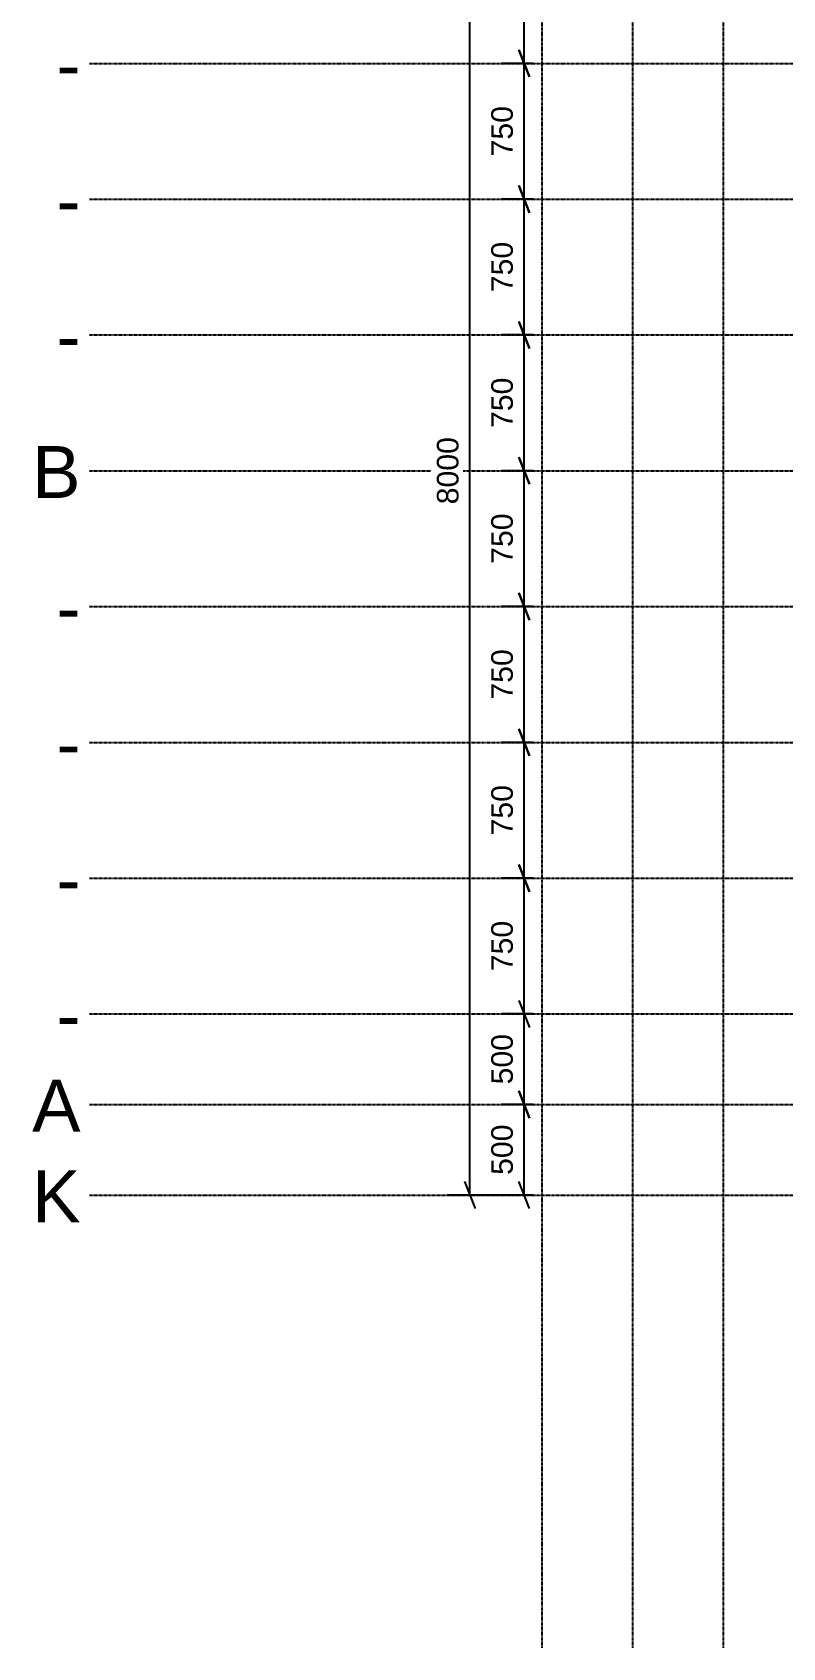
# Model space of a CAD drawing. Header units: millimetres. Extents: x -57554 to 16546, y 2142 to 98430.
# Drawn here: x -7251 to -3107, y 28847 to 37769 of the extents above; entities that cross this region are included whole.
import ezdxf

# ---------------------------------------------------------------- set-up
doc = ezdxf.new("R2010")
doc.units = ezdxf.units.MM
doc.linetypes.add('DXK_LINE_DOT3', pattern=[5.9187, 2.979, -0.9799, 0.9799, -0.9799])
doc.layers.add('S-Z23-A_DIMENSIONS', color=7, linetype='Continuous')
doc.styles.add('Arial', font='ARIAL.TTF', dxfattribs={"height": 0.2})

msp = doc.modelspace()

# ---------------------------------------------------------------- linework, layer by layer
at = {"color": 1, "linetype": 'DXK_LINE_DOT3'}
for p, q in [((-4434.8, 28847.3), (-4434.8, 41847.3)), ((-3934.8, 28847.3), (-3934.8, 41847.3)), ((-3434.8, 28847.3), (-3434.8, 41847.3)), ((-6934.8, 37597.3), (15065.2, 37597.3)), ((-6934.8, 36847.3), (15065.2, 36847.3)), ((-6934.8, 36097.3), (15065.2, 36097.3)), ((-6934.8, 35347.3), (15065.2, 35347.3)), ((-6934.8, 34597.3), (15065.2, 34597.3)), ((-6934.8, 33847.3), (15065.2, 33847.3)), ((-6934.8, 33097.3), (15065.2, 33097.3)), ((-6934.8, 32347.3), (15065.2, 32347.3)), ((-6934.8, 31847.3), (15065.2, 31847.3)), ((-6934.8, 31347.3), (15065.2, 31347.3))]:
    msp.add_line(p, q, dxfattribs=at)
at = {"layer": 'S-Z23-A_DIMENSIONS'}
for p, q in [((-4834.8, 31347.3), (-4834.8, 39347.3)), ((-4534.8, 37597.3), (-4534.8, 38347.3)), ((-4504.8, 37522.3), (-4564.8, 37672.3)), ((-4564.8, 37672.3), (-4504.8, 37522.3)), ((-4484.8, 37597.3), (-4659.8, 37597.3)), ((-4484.8, 37597.3), (-4659.8, 37597.3)), ((-4534.8, 36847.3), (-4534.8, 37597.3)), ((-4484.8, 36847.3), (-4659.8, 36847.3)), ((-4484.8, 36847.3), (-4659.8, 36847.3)), ((-4564.8, 36922.3), (-4504.8, 36772.3)), ((-4504.8, 36772.3), (-4564.8, 36922.3)), ((-4534.8, 36097.3), (-4534.8, 36847.3)), ((-4564.8, 36172.3), (-4504.8, 36022.3)), ((-4504.8, 36022.3), (-4564.8, 36172.3)), ((-4484.8, 36097.3), (-4659.8, 36097.3)), ((-4484.8, 36097.3), (-4659.8, 36097.3)), ((-4534.8, 35347.3), (-4534.8, 36097.3)), ((-4564.8, 35422.3), (-4504.8, 35272.3)), ((-4504.8, 35272.3), (-4564.8, 35422.3)), ((-4484.8, 35347.3), (-4659.8, 35347.3)), ((-4484.8, 35347.3), (-4659.8, 35347.3)), ((-4534.8, 34597.3), (-4534.8, 35347.3)), ((-4564.8, 34672.3), (-4504.8, 34522.3)), ((-4504.8, 34522.3), (-4564.8, 34672.3)), ((-4484.8, 34597.3), (-4659.8, 34597.3)), ((-4484.8, 34597.3), (-4659.8, 34597.3)), ((-4534.8, 33847.3), (-4534.8, 34597.3)), ((-4504.8, 33772.3), (-4564.8, 33922.3)), ((-4564.8, 33922.3), (-4504.8, 33772.3)), ((-4484.8, 33847.3), (-4659.8, 33847.3)), ((-4484.8, 33847.3), (-4659.8, 33847.3)), ((-4534.8, 33097.3), (-4534.8, 33847.3)), ((-4504.8, 33022.3), (-4564.8, 33172.3)), ((-4564.8, 33172.3), (-4504.8, 33022.3)), ((-4484.8, 33097.3), (-4659.8, 33097.3)), ((-4484.8, 33097.3), (-4659.8, 33097.3)), ((-4534.8, 32347.3), (-4534.8, 33097.3)), ((-4564.8, 32422.3), (-4504.8, 32272.3)), ((-4564.8, 32422.3), (-4504.8, 32272.3)), ((-4484.8, 32347.3), (-4659.8, 32347.3)), ((-4484.8, 32347.3), (-4659.8, 32347.3)), ((-4534.8, 31847.3), (-4534.8, 32347.3)), ((-4504.8, 31772.3), (-4564.8, 31922.3)), ((-4484.8, 31847.3), (-4659.8, 31847.3)), ((-4484.8, 31847.3), (-4659.8, 31847.3)), ((-4534.8, 31347.3), (-4534.8, 31847.3)), ((-4864.8, 31422.3), (-4804.8, 31272.3)), ((-4504.8, 31272.3), (-4564.8, 31422.3)), ((-4484.8, 31347.3), (-4959.8, 31347.3)), ((-4484.8, 31347.3), (-4659.8, 31347.3))]:
    msp.add_line(p, q, dxfattribs=at)

# ---------------------------------------------------------------- texts
at = {"color": 5, "linetype": 'Continuous', "style": 'Arial'}
for s, p in [('-', (-7118.1, 37447.3)), ('-', (-7118.1, 36697.3)), ('-', (-7118.1, 35947.3)), ('B', (-7251.4, 35197.3)), ('-', (-7118.1, 34447.3)), ('-', (-7118.1, 33697.3)), ('-', (-7118.1, 32947.3)), ('-', (-7118.1, 32197.3)), ('A', (-7251.4, 31697.3)), ('K', (-7251.4, 31197.3))]:
    msp.add_text(s, height=286.5, dxfattribs=at).set_placement(p)

# ---------------------------------------------------------------- next in the draw order: wipeouts: each hides what was drawn before it
for points in [[(-4572.3, 37386.3), (-4747.3, 37386.3), (-4747.3, 37058.3), (-4572.3, 37058.3)], [(-4572.3, 36636.3), (-4747.3, 36636.3), (-4747.3, 36308.3), (-4572.3, 36308.3)], [(-4572.3, 35886.3), (-4747.3, 35886.3), (-4747.3, 35558.3), (-4572.3, 35558.3)], [(-4872.3, 35557.6), (-5047.3, 35557.6), (-5047.3, 35137), (-4872.3, 35137)], [(-4572.3, 35136.3), (-4747.3, 35136.3), (-4747.3, 34808.3), (-4572.3, 34808.3)], [(-4572.3, 34386.3), (-4747.3, 34386.3), (-4747.3, 34058.3), (-4572.3, 34058.3)], [(-4572.3, 33636.3), (-4747.3, 33636.3), (-4747.3, 33308.3), (-4572.3, 33308.3)], [(-4572.3, 32886.3), (-4747.3, 32886.3), (-4747.3, 32558.3), (-4572.3, 32558.3)], [(-4572.3, 32261.3), (-4747.3, 32261.3), (-4747.3, 31933.3), (-4572.3, 31933.3)]]:
    msp.add_wipeout(points).dxf.layer = 'S-Z23-A_DIMENSIONS'

# ---------------------------------------------------------------- next in the draw order: linework, layer by layer
at = {"layer": 'S-Z23-A_DIMENSIONS'}
msp.add_line((-4564.8, 31922.3), (-4504.8, 31772.3), dxfattribs=at)

# ---------------------------------------------------------------- next in the draw order: texts
at = {"layer": 'S-Z23-A_DIMENSIONS', "style": 'Arial'}
for s, p in [('750', (-4597.3, 37083.3)), ('750', (-4597.3, 36333.3)), ('750', (-4597.3, 35583.3)), ('8000', (-4897.3, 35162)), ('750', (-4597.3, 34833.3)), ('750', (-4597.3, 34083.3)), ('750', (-4597.3, 33333.3)), ('750', (-4597.3, 32583.3)), ('500', (-4597.3, 31958.3))]:
    msp.add_text(s, height=119.38, rotation=90.00021, dxfattribs=at).set_placement(p)

# ---------------------------------------------------------------- next in the draw order: wipeouts: each hides what was drawn before it
msp.add_wipeout([(-4572.3, 31761.3), (-4747.3, 31761.3), (-4747.3, 31433.3), (-4572.3, 31433.3)]).dxf.layer = 'S-Z23-A_DIMENSIONS'

# ---------------------------------------------------------------- next in the draw order: texts
msp.add_text('500', height=119.38, rotation=90.00021, dxfattribs=at).set_placement((-4597.3, 31458.3))

doc.saveas('drawing.dxf')
